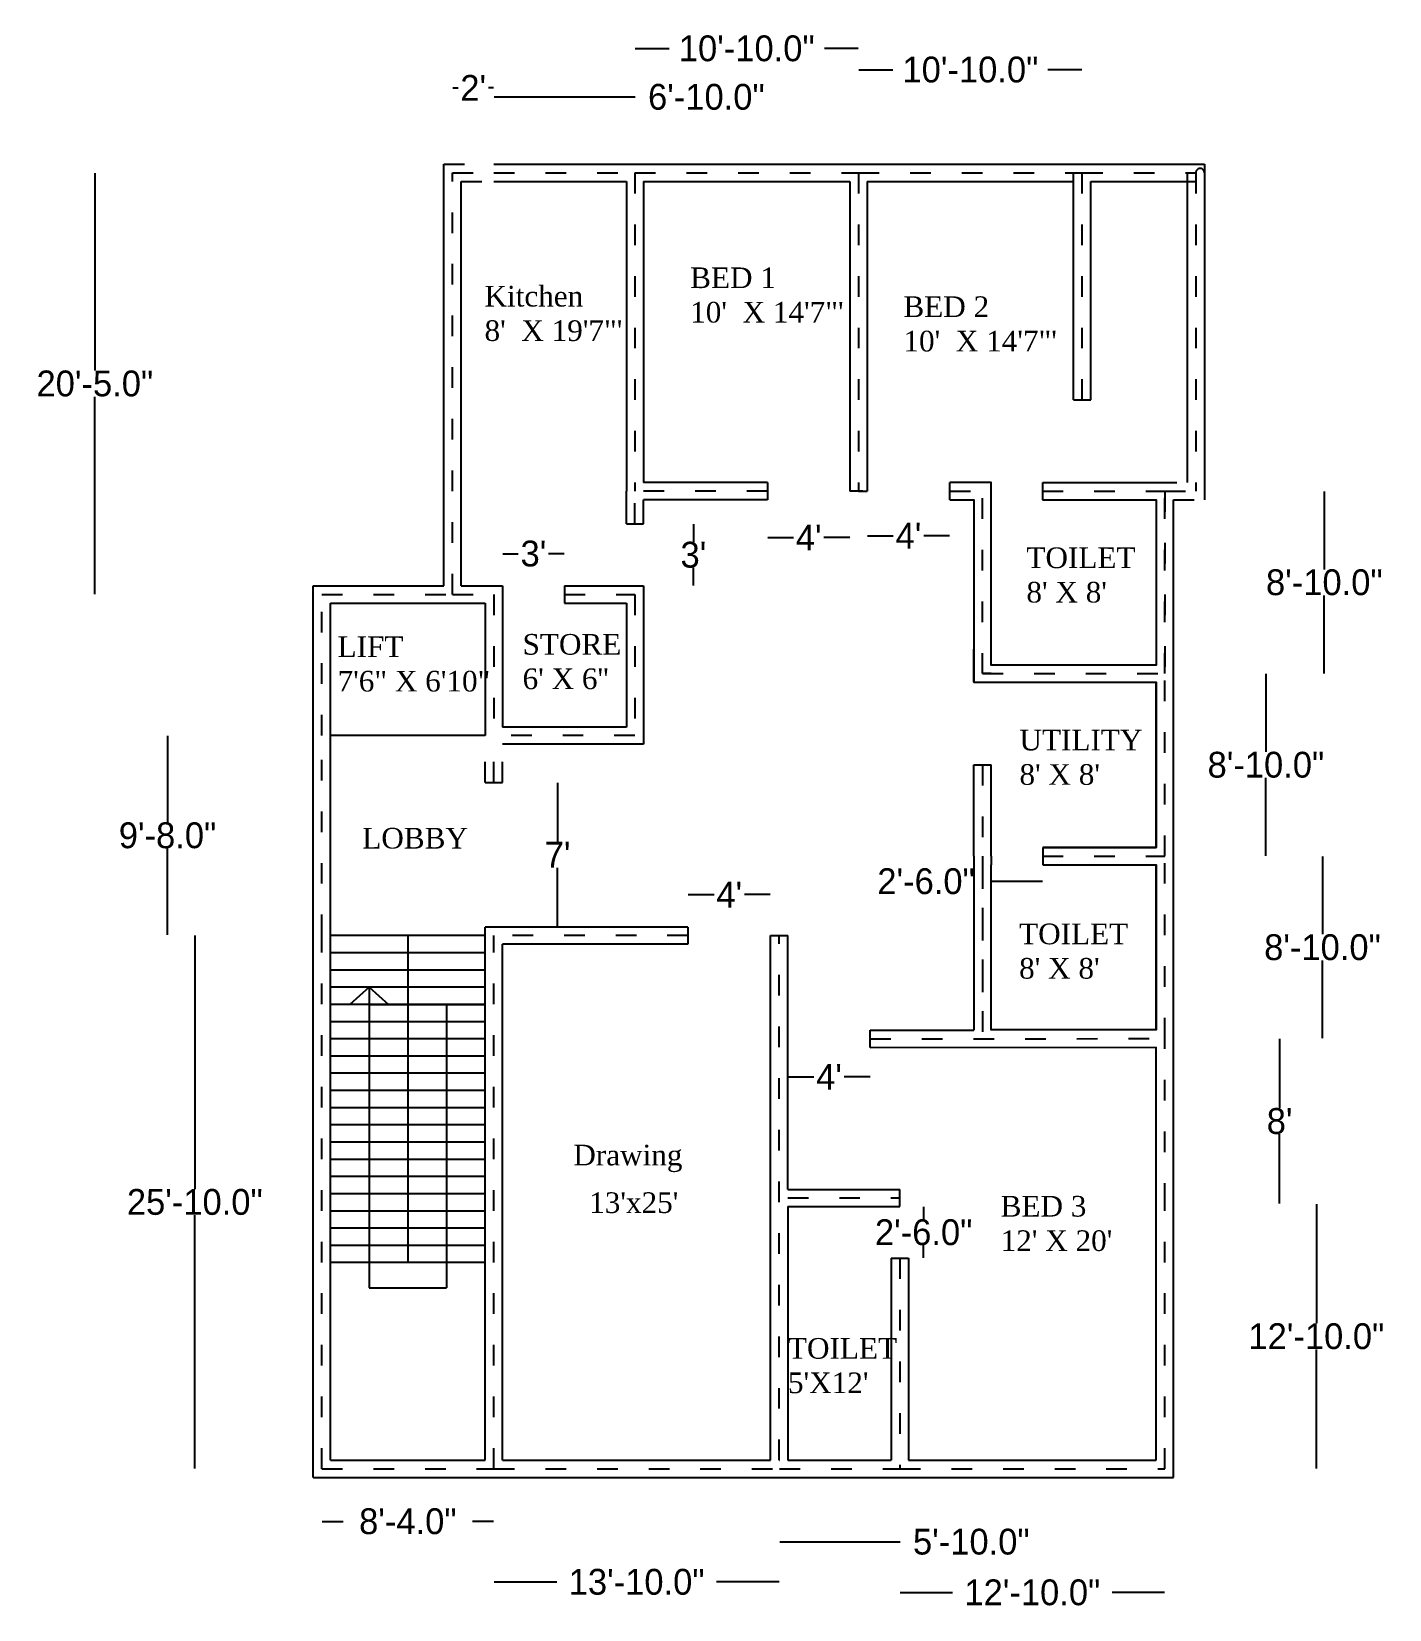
# Model space of a CAD drawing. Header units: inches. Extents: x -122 to 3719, y -446 to 858.
# Drawn here: x -122 to 667, y -67 to 850 of the extents above; entities that cross this region are included whole.
import ezdxf

# ---------------------------------------------------------------- set-up
doc = ezdxf.new("R2010")
doc.units = ezdxf.units.IN
doc.header["$MEASUREMENT"] = 0
doc.linetypes.add('ACAD_ISO03W100', pattern=[30, 12, -18])
doc.dimstyles.get("Standard").update_dxf_attribs({"dimtxt": 15, "dimasz": 0.18, "dimexe": 0.18, "dimexo": 0.0625, "dimgap": 0.09, "dimtad": 0, "dimtih": 1, "dimtoh": 1, "dimdec": 1, "dimzin": 0, "dimdsep": 46, "dimlunit": 3, "dimtxsty": 'Standard', "dimcen": 0.09, "dimse1": 1, "dimse2": 1, "dimadec": 0, "dimazin": 0, "dimtfac": 1, "dimtdec": 1, "dimtofl": 0, "dimtmove": 0, "dimatfit": 3, "dimfxl": 1, "dimtfillclr": 256, "dimtolj": 1, "dimtzin": 0, "dimarcsym": 0})

# ---------------------------------------------------------------- blocks, each defined once
blk = doc.blocks.new('*D1')
at = {"color": 0, "linetype": 'Continuous', "lineweight": -2, "transparency": 16777216}
for p, q in [((46.91, -15.99), (59.14, -15.99)), ((146.55, -15.99), (134.32, -15.99))]:
    blk.add_line(p, q, dxfattribs=at)
at = {"color": 0, "linetype": 'ACAD_ISO03W100', "transparency": 16777216}
for points in [[(46.91, -15.96), (46.91, -16.02), (46.73, -15.99)], [(146.55, -15.96), (146.55, -16.02), (146.73, -15.99)]]:
    blk.add_solid(points, dxfattribs=at)
at = {"layer": 'Defpoints', "color": 0, "linetype": 'ACAD_ISO03W100', "transparency": 16777216}
for p in [(46.73, 14.51), (146.73, 14.51), (146.73, -15.99)]:
    blk.add_point(p, dxfattribs=at)
at = {"color": 0, "linetype": 'ACAD_ISO03W100', "transparency": 16777216, "insert": (96.73, -15.99), "char_height": 15, "attachment_point": 5}
blk.add_mtext('\\A1;8\'-4.0"', dxfattribs=at)
blk = doc.blocks.new('*D2')
at = {"color": 0, "linetype": 'Continuous', "lineweight": -2, "transparency": 16777216}
for p, q in [((146.91, -51.17), (183.39, -51.17)), ((312.55, -51.17), (276.07, -51.17))]:
    blk.add_line(p, q, dxfattribs=at)
at = {"color": 0, "linetype": 'ACAD_ISO03W100', "transparency": 16777216}
for points in [[(146.91, -51.14), (146.91, -51.2), (146.73, -51.17)], [(312.55, -51.14), (312.55, -51.2), (312.73, -51.17)]]:
    blk.add_solid(points, dxfattribs=at)
at = {"layer": 'Defpoints', "color": 0, "linetype": 'ACAD_ISO03W100', "transparency": 16777216}
for p in [(146.73, 14.51), (312.73, 14.51), (312.73, -51.17)]:
    blk.add_point(p, dxfattribs=at)
at = {"color": 0, "linetype": 'ACAD_ISO03W100', "transparency": 16777216, "insert": (229.73, -51.17), "char_height": 15, "attachment_point": 5}
blk.add_mtext('\\A1;13\'-10.0"', dxfattribs=at)
blk = doc.blocks.new('*D3')
at = {"color": 0, "linetype": 'Continuous', "lineweight": -2, "transparency": 16777216}
for p, q in [((312.91, -27.85), (382.55, -27.85)), ((382.73, -27.85), (382.91, -27.85))]:
    blk.add_line(p, q, dxfattribs=at)
at = {"color": 0, "linetype": 'ACAD_ISO03W100', "transparency": 16777216}
for points in [[(312.91, -27.82), (312.91, -27.88), (312.73, -27.85)], [(382.55, -27.82), (382.55, -27.88), (382.73, -27.85)]]:
    blk.add_solid(points, dxfattribs=at)
at = {"layer": 'Defpoints', "color": 0, "linetype": 'ACAD_ISO03W100', "transparency": 16777216}
for p in [(312.73, 14.51), (382.73, 14.51), (382.73, -27.85)]:
    blk.add_point(p, dxfattribs=at)
at = {"color": 0, "linetype": 'ACAD_ISO03W100', "transparency": 16777216, "insert": (424.25, -27.85), "char_height": 15, "attachment_point": 5}
blk.add_mtext('\\A1;5\'-10.0"', dxfattribs=at)
blk = doc.blocks.new('*D4')
at = {"color": 0, "linetype": 'Continuous', "lineweight": -2, "transparency": 16777216}
for p, q in [((382.91, -57.29), (413.39, -57.29)), ((536.55, -57.29), (506.07, -57.29))]:
    blk.add_line(p, q, dxfattribs=at)
at = {"color": 0, "linetype": 'ACAD_ISO03W100', "transparency": 16777216}
for points in [[(382.91, -57.26), (382.91, -57.32), (382.73, -57.29)], [(536.55, -57.26), (536.55, -57.32), (536.73, -57.29)]]:
    blk.add_solid(points, dxfattribs=at)
at = {"layer": 'Defpoints', "color": 0, "linetype": 'ACAD_ISO03W100', "transparency": 16777216}
for p in [(382.73, 14.51), (536.73, 14.51), (536.73, -57.29)]:
    blk.add_point(p, dxfattribs=at)
at = {"color": 0, "linetype": 'ACAD_ISO03W100', "transparency": 16777216, "insert": (459.73, -57.29), "char_height": 15, "attachment_point": 5}
blk.add_mtext('\\A1;12\'-10.0"', dxfattribs=at)
blk = doc.blocks.new('*D5')
at = {"color": 0, "linetype": 'Continuous', "lineweight": -2, "transparency": 16777216}
for p, q in [((624.82, 168.33), (624.82, 99.1)), ((624.82, 14.69), (624.82, 83.92))]:
    blk.add_line(p, q, dxfattribs=at)
at = {"color": 0, "linetype": 'ACAD_ISO03W100', "transparency": 16777216}
for points in [[(624.79, 168.33), (624.85, 168.33), (624.82, 168.51)], [(624.79, 14.69), (624.85, 14.69), (624.82, 14.51)]]:
    blk.add_solid(points, dxfattribs=at)
at = {"layer": 'Defpoints', "color": 0, "linetype": 'ACAD_ISO03W100', "transparency": 16777216}
for p in [(536.73, 168.51), (624.82, 168.51), (536.73, 14.51)]:
    blk.add_point(p, dxfattribs=at)
at = {"color": 0, "linetype": 'ACAD_ISO03W100', "transparency": 16777216, "insert": (624.82, 91.51), "char_height": 15, "attachment_point": 5}
blk.add_mtext('\\A1;12\'-10.0"', dxfattribs=at)
blk = doc.blocks.new('*D6')
at = {"color": 0, "linetype": 'Continuous', "lineweight": -2, "transparency": 16777216}
for p, q in [((603.45, 264.33), (603.45, 224.1)), ((603.45, 168.69), (603.45, 208.92))]:
    blk.add_line(p, q, dxfattribs=at)
at = {"color": 0, "linetype": 'ACAD_ISO03W100', "transparency": 16777216}
for points in [[(603.42, 264.33), (603.48, 264.33), (603.45, 264.51)], [(603.42, 168.69), (603.48, 168.69), (603.45, 168.51)]]:
    blk.add_solid(points, dxfattribs=at)
at = {"layer": 'Defpoints', "color": 0, "linetype": 'ACAD_ISO03W100', "transparency": 16777216}
for p in [(536.73, 264.51), (603.45, 264.51), (536.73, 168.51)]:
    blk.add_point(p, dxfattribs=at)
at = {"color": 0, "linetype": 'ACAD_ISO03W100', "transparency": 16777216, "insert": (603.45, 216.51), "char_height": 15, "attachment_point": 5}
blk.add_mtext("\\A1;8'", dxfattribs=at)
blk = doc.blocks.new('*D7')
at = {"color": 0, "linetype": 'Continuous', "lineweight": -2, "transparency": 16777216}
for p, q in [((628.38, 370.33), (628.38, 325.1)), ((628.38, 264.69), (628.38, 309.92))]:
    blk.add_line(p, q, dxfattribs=at)
at = {"color": 0, "linetype": 'ACAD_ISO03W100', "transparency": 16777216}
for points in [[(628.35, 370.33), (628.41, 370.33), (628.38, 370.51)], [(628.35, 264.69), (628.41, 264.69), (628.38, 264.51)]]:
    blk.add_solid(points, dxfattribs=at)
at = {"layer": 'Defpoints', "color": 0, "linetype": 'ACAD_ISO03W100', "transparency": 16777216}
for p in [(536.73, 370.51), (628.38, 370.51), (536.73, 264.51)]:
    blk.add_point(p, dxfattribs=at)
at = {"color": 0, "linetype": 'ACAD_ISO03W100', "transparency": 16777216, "insert": (628.38, 317.51), "char_height": 15, "attachment_point": 5}
blk.add_mtext('\\A1;8\'-10.0"', dxfattribs=at)
blk = doc.blocks.new('*D8')
at = {"color": 0, "linetype": 'Continuous', "lineweight": -2, "transparency": 16777216}
for p, q in [((595.49, 476.33), (595.49, 431.1)), ((595.49, 370.69), (595.49, 415.92))]:
    blk.add_line(p, q, dxfattribs=at)
at = {"color": 0, "linetype": 'ACAD_ISO03W100', "transparency": 16777216}
for points in [[(595.46, 476.33), (595.52, 476.33), (595.49, 476.51)], [(595.46, 370.69), (595.52, 370.69), (595.49, 370.51)]]:
    blk.add_solid(points, dxfattribs=at)
at = {"layer": 'Defpoints', "color": 0, "linetype": 'ACAD_ISO03W100', "transparency": 16777216}
for p in [(536.73, 476.51), (595.49, 476.51), (536.73, 370.51)]:
    blk.add_point(p, dxfattribs=at)
at = {"color": 0, "linetype": 'ACAD_ISO03W100', "transparency": 16777216, "insert": (595.49, 423.51), "char_height": 15, "attachment_point": 5}
blk.add_mtext('\\A1;8\'-10.0"', dxfattribs=at)
blk = doc.blocks.new('*D9')
at = {"color": 0, "linetype": 'Continuous', "lineweight": -2, "transparency": 16777216}
for p, q in [((629.44, 582.33), (629.44, 537.1)), ((629.44, 476.69), (629.44, 521.92))]:
    blk.add_line(p, q, dxfattribs=at)
at = {"color": 0, "linetype": 'ACAD_ISO03W100', "transparency": 16777216}
for points in [[(629.41, 582.33), (629.47, 582.33), (629.44, 582.51)], [(629.41, 476.69), (629.47, 476.69), (629.44, 476.51)]]:
    blk.add_solid(points, dxfattribs=at)
at = {"layer": 'Defpoints', "color": 0, "linetype": 'ACAD_ISO03W100', "transparency": 16777216}
for p in [(536.73, 582.51), (629.44, 582.51), (536.73, 476.51)]:
    blk.add_point(p, dxfattribs=at)
at = {"color": 0, "linetype": 'ACAD_ISO03W100', "transparency": 16777216, "insert": (629.44, 529.51), "char_height": 15, "attachment_point": 5}
blk.add_mtext('\\A1;8\'-10.0"', dxfattribs=at)
blk = doc.blocks.new('*D10')
at = {"color": 0, "linetype": 'Continuous', "lineweight": -2, "transparency": 16777216}
for p, q in [((-27.1, 324.33), (-27.1, 177.1)), ((-27.1, 14.69), (-27.1, 161.92))]:
    blk.add_line(p, q, dxfattribs=at)
at = {"color": 0, "linetype": 'ACAD_ISO03W100', "transparency": 16777216}
for points in [[(-27.13, 324.33), (-27.07, 324.33), (-27.1, 324.51)], [(-27.13, 14.69), (-27.07, 14.69), (-27.1, 14.51)]]:
    blk.add_solid(points, dxfattribs=at)
at = {"layer": 'Defpoints', "color": 0, "linetype": 'ACAD_ISO03W100', "transparency": 16777216}
for p in [(-27.1, 324.51), (46.73, 324.51), (46.73, 14.51)]:
    blk.add_point(p, dxfattribs=at)
at = {"color": 0, "linetype": 'ACAD_ISO03W100', "transparency": 16777216, "insert": (-27.1, 169.51), "char_height": 15, "attachment_point": 5}
blk.add_mtext('\\A1;25\'-10.0"', dxfattribs=at)
blk = doc.blocks.new('*D11')
at = {"color": 0, "linetype": 'Continuous', "lineweight": -2, "transparency": 16777216}
for p, q in [((-42.95, 440.33), (-42.95, 390.1)), ((-42.95, 324.69), (-42.95, 374.92))]:
    blk.add_line(p, q, dxfattribs=at)
at = {"color": 0, "linetype": 'ACAD_ISO03W100', "transparency": 16777216}
for points in [[(-42.98, 440.33), (-42.92, 440.33), (-42.95, 440.51)], [(-42.98, 324.69), (-42.92, 324.69), (-42.95, 324.51)]]:
    blk.add_solid(points, dxfattribs=at)
at = {"layer": 'Defpoints', "color": 0, "linetype": 'ACAD_ISO03W100', "transparency": 16777216}
for p in [(-42.95, 440.51), (46.73, 440.51), (46.73, 324.51)]:
    blk.add_point(p, dxfattribs=at)
at = {"color": 0, "linetype": 'ACAD_ISO03W100', "transparency": 16777216, "insert": (-42.95, 382.51), "char_height": 15, "attachment_point": 5}
blk.add_mtext('\\A1;9\'-8.0"', dxfattribs=at)
blk = doc.blocks.new('*D12')
at = {"color": 0, "linetype": 'Continuous', "lineweight": -2, "transparency": 16777216}
for p, q in [((-85.19, 767.33), (-85.19, 652.6)), ((-85.19, 522.69), (-85.19, 637.42))]:
    blk.add_line(p, q, dxfattribs=at)
at = {"color": 0, "linetype": 'ACAD_ISO03W100', "transparency": 16777216}
for points in [[(-85.22, 767.33), (-85.16, 767.33), (-85.19, 767.51)], [(-85.22, 522.69), (-85.16, 522.69), (-85.19, 522.51)]]:
    blk.add_solid(points, dxfattribs=at)
at = {"layer": 'Defpoints', "color": 0, "linetype": 'ACAD_ISO03W100', "transparency": 16777216}
for p in [(-85.19, 767.51), (122.73, 767.51), (122.73, 522.51)]:
    blk.add_point(p, dxfattribs=at)
at = {"color": 0, "linetype": 'ACAD_ISO03W100', "transparency": 16777216, "insert": (-85.19, 645.01), "char_height": 15, "attachment_point": 5}
blk.add_mtext('\\A1;20\'-5.0"', dxfattribs=at)
blk = doc.blocks.new('*D13')
at = {"color": 0, "linetype": 'Continuous', "lineweight": -2, "transparency": 16777216}
for p, q in [((122.91, 816.82), (125.89, 816.82)), ((146.55, 816.82), (143.57, 816.82))]:
    blk.add_line(p, q, dxfattribs=at)
at = {"color": 0, "linetype": 'ACAD_ISO03W100', "transparency": 16777216}
for points in [[(122.91, 816.85), (122.91, 816.79), (122.73, 816.82)], [(146.55, 816.85), (146.55, 816.79), (146.73, 816.82)]]:
    blk.add_solid(points, dxfattribs=at)
at = {"layer": 'Defpoints', "color": 0, "linetype": 'ACAD_ISO03W100', "transparency": 16777216}
for p in [(146.73, 816.82), (122.73, 767.51), (146.73, 767.51)]:
    blk.add_point(p, dxfattribs=at)
at = {"color": 0, "linetype": 'ACAD_ISO03W100', "transparency": 16777216, "insert": (134.73, 816.82), "char_height": 15, "attachment_point": 5}
blk.add_mtext("\\A1;2'", dxfattribs=at)
blk = doc.blocks.new('*D14')
at = {"color": 0, "linetype": 'Continuous', "lineweight": -2, "transparency": 16777216}
for p, q in [((146.91, 811.54), (228.55, 811.54)), ((228.73, 811.54), (228.91, 811.54))]:
    blk.add_line(p, q, dxfattribs=at)
at = {"color": 0, "linetype": 'ACAD_ISO03W100', "transparency": 16777216}
for points in [[(146.91, 811.57), (146.91, 811.51), (146.73, 811.54)], [(228.55, 811.57), (228.55, 811.51), (228.73, 811.54)]]:
    blk.add_solid(points, dxfattribs=at)
at = {"layer": 'Defpoints', "color": 0, "linetype": 'ACAD_ISO03W100', "transparency": 16777216}
for p in [(228.73, 811.54), (146.73, 767.51), (228.73, 767.51)]:
    blk.add_point(p, dxfattribs=at)
at = {"color": 0, "linetype": 'ACAD_ISO03W100', "transparency": 16777216, "insert": (270.25, 811.54), "char_height": 15, "attachment_point": 5}
blk.add_mtext('\\A1;6\'-10.0"', dxfattribs=at)
blk = doc.blocks.new('*D15')
at = {"color": 0, "linetype": 'Continuous', "lineweight": -2, "transparency": 16777216}
for p, q in [((228.91, 839.7), (248.64, 839.7)), ((358.55, 839.7), (338.82, 839.7))]:
    blk.add_line(p, q, dxfattribs=at)
at = {"color": 0, "linetype": 'ACAD_ISO03W100', "transparency": 16777216}
for points in [[(228.91, 839.73), (228.91, 839.67), (228.73, 839.7)], [(358.55, 839.73), (358.55, 839.67), (358.73, 839.7)]]:
    blk.add_solid(points, dxfattribs=at)
at = {"layer": 'Defpoints', "color": 0, "linetype": 'ACAD_ISO03W100', "transparency": 16777216}
for p in [(358.73, 839.7), (228.73, 767.51), (358.73, 767.51)]:
    blk.add_point(p, dxfattribs=at)
at = {"color": 0, "linetype": 'ACAD_ISO03W100', "transparency": 16777216, "insert": (293.73, 839.7), "char_height": 15, "attachment_point": 5}
blk.add_mtext('\\A1;10\'-10.0"', dxfattribs=at)
blk = doc.blocks.new('*D16')
at = {"color": 0, "linetype": 'Continuous', "lineweight": -2, "transparency": 16777216}
for p, q in [((358.91, 827.38), (378.64, 827.38)), ((488.55, 827.38), (468.82, 827.38))]:
    blk.add_line(p, q, dxfattribs=at)
at = {"color": 0, "linetype": 'ACAD_ISO03W100', "transparency": 16777216}
for points in [[(358.91, 827.41), (358.91, 827.35), (358.73, 827.38)], [(488.55, 827.41), (488.55, 827.35), (488.73, 827.38)]]:
    blk.add_solid(points, dxfattribs=at)
at = {"layer": 'Defpoints', "color": 0, "linetype": 'ACAD_ISO03W100', "transparency": 16777216}
for p in [(488.73, 827.38), (358.73, 767.51), (488.73, 767.51)]:
    blk.add_point(p, dxfattribs=at)
at = {"color": 0, "linetype": 'ACAD_ISO03W100', "transparency": 16777216, "insert": (423.73, 827.38), "char_height": 15, "attachment_point": 5}
blk.add_mtext('\\A1;10\'-10.0"', dxfattribs=at)
blk = doc.blocks.new('*D17')
at = {"color": 0, "linetype": 'Continuous', "lineweight": -2, "transparency": 16777216}
for p, q in [((183.78, 413.15), (183.78, 378.92)), ((183.78, 329.51), (183.78, 363.74))]:
    blk.add_line(p, q, dxfattribs=at)
at = {"color": 0, "linetype": 'Continuous', "transparency": 16777216}
for points in [[(183.75, 413.15), (183.81, 413.15), (183.78, 413.33)], [(183.75, 329.51), (183.81, 329.51), (183.78, 329.33)]]:
    blk.add_solid(points, dxfattribs=at)
at = {"layer": 'Defpoints', "color": 0, "linetype": 'Continuous', "transparency": 16777216}
for p in [(141.73, 413.33), (141.73, 329.33), (183.78, 329.33)]:
    blk.add_point(p, dxfattribs=at)
at = {"color": 0, "linetype": 'Continuous', "transparency": 16777216, "insert": (183.78, 371.33), "char_height": 15, "attachment_point": 5}
blk.add_mtext("\\A1;7'", dxfattribs=at)
blk = doc.blocks.new('*D18')
at = {"color": 0, "linetype": 'Continuous', "lineweight": -2, "transparency": 16777216}
for p, q in [((259.73, 348.14), (274.71, 348.14)), ((307.37, 348.14), (292.39, 348.14))]:
    blk.add_line(p, q, dxfattribs=at)
at = {"color": 0, "linetype": 'Continuous', "transparency": 16777216}
for points in [[(259.73, 348.17), (259.73, 348.11), (259.55, 348.14)], [(307.37, 348.17), (307.37, 348.11), (307.55, 348.14)]]:
    blk.add_solid(points, dxfattribs=at)
at = {"layer": 'Defpoints', "color": 0, "linetype": 'Continuous', "transparency": 16777216}
for p in [(307.55, 348.14), (259.55, 319.33), (307.55, 319.33)]:
    blk.add_point(p, dxfattribs=at)
at = {"color": 0, "linetype": 'Continuous', "transparency": 16777216, "insert": (283.55, 348.14), "char_height": 15, "attachment_point": 5}
blk.add_mtext("\\A1;4'", dxfattribs=at)
blk = doc.blocks.new('*D19')
at = {"color": 0, "linetype": 'Continuous', "lineweight": -2, "transparency": 16777216}
for p, q in [((317.73, 242.33), (332.71, 242.33)), ((365.37, 242.33), (350.39, 242.33))]:
    blk.add_line(p, q, dxfattribs=at)
at = {"color": 0, "linetype": 'Continuous', "transparency": 16777216}
for points in [[(317.73, 242.36), (317.73, 242.3), (317.55, 242.33)], [(365.37, 242.36), (365.37, 242.3), (365.55, 242.33)]]:
    blk.add_solid(points, dxfattribs=at)
at = {"layer": 'Defpoints', "color": 0, "linetype": 'Continuous', "transparency": 16777216}
for p in [(365.55, 264.33), (317.55, 250.63), (317.55, 242.33)]:
    blk.add_point(p, dxfattribs=at)
at = {"color": 0, "linetype": 'Continuous', "transparency": 16777216, "insert": (341.55, 242.33), "char_height": 15, "attachment_point": 5}
blk.add_mtext("\\A1;4'", dxfattribs=at)
blk = doc.blocks.new('*D20')
at = {"color": 0, "linetype": 'Continuous', "lineweight": -2, "transparency": 16777216}
for p, q in [((435.73, 355.84), (435.55, 355.84)), ((465.55, 355.84), (435.91, 355.84))]:
    blk.add_line(p, q, dxfattribs=at)
at = {"color": 0, "linetype": 'Continuous', "transparency": 16777216}
for points in [[(435.91, 355.87), (435.91, 355.81), (435.73, 355.84)], [(465.55, 355.87), (465.55, 355.81), (465.73, 355.84)]]:
    blk.add_solid(points, dxfattribs=at)
at = {"layer": 'Defpoints', "color": 0, "linetype": 'Continuous', "transparency": 16777216}
for p in [(435.73, 370.51), (465.73, 370.51), (435.73, 355.84)]:
    blk.add_point(p, dxfattribs=at)
at = {"color": 0, "linetype": 'Continuous', "transparency": 16777216, "insert": (397.96, 355.84), "char_height": 15, "attachment_point": 5}
blk.add_mtext('\\A1;2\'-6.0"', dxfattribs=at)
blk = doc.blocks.new('*D21')
at = {"color": 0, "linetype": 'Continuous', "lineweight": -2, "transparency": 16777216}
for p, q in [((363.91, 556.65), (378.89, 556.65)), ((411.55, 556.65), (396.57, 556.65))]:
    blk.add_line(p, q, dxfattribs=at)
at = {"color": 0, "linetype": 'Continuous', "transparency": 16777216}
for points in [[(363.91, 556.68), (363.91, 556.62), (363.73, 556.65)], [(411.55, 556.68), (411.55, 556.62), (411.73, 556.65)]]:
    blk.add_solid(points, dxfattribs=at)
at = {"layer": 'Defpoints', "color": 0, "linetype": 'Continuous', "transparency": 16777216}
for p in [(363.73, 582.51), (411.73, 582.51), (411.73, 556.65)]:
    blk.add_point(p, dxfattribs=at)
at = {"color": 0, "linetype": 'Continuous', "transparency": 16777216, "insert": (387.73, 556.65), "char_height": 15, "attachment_point": 5}
blk.add_mtext("\\A1;4'", dxfattribs=at)
blk = doc.blocks.new('*D22')
at = {"color": 0, "linetype": 'Continuous', "lineweight": -2, "transparency": 16777216}
for p, q in [((305.91, 555.61), (320.89, 555.61)), ((353.55, 555.61), (338.57, 555.61))]:
    blk.add_line(p, q, dxfattribs=at)
at = {"color": 0, "linetype": 'Continuous', "transparency": 16777216}
for points in [[(305.91, 555.64), (305.91, 555.58), (305.73, 555.61)], [(353.55, 555.64), (353.55, 555.58), (353.73, 555.61)]]:
    blk.add_solid(points, dxfattribs=at)
at = {"layer": 'Defpoints', "color": 0, "linetype": 'Continuous', "transparency": 16777216}
for p in [(305.73, 587.51), (353.73, 582.51), (353.73, 555.61)]:
    blk.add_point(p, dxfattribs=at)
at = {"color": 0, "linetype": 'Continuous', "transparency": 16777216, "insert": (329.73, 555.61), "char_height": 15, "attachment_point": 5}
blk.add_mtext("\\A1;4'", dxfattribs=at)
blk = doc.blocks.new('*D23')
at = {"color": 0, "linetype": 'Continuous', "lineweight": -2, "transparency": 16777216}
for p, q in [((262.72, 563.33), (262.72, 553.1)), ((262.72, 527.69), (262.72, 537.92))]:
    blk.add_line(p, q, dxfattribs=at)
at = {"color": 0, "linetype": 'Continuous', "transparency": 16777216}
for points in [[(262.69, 563.33), (262.75, 563.33), (262.72, 563.51)], [(262.69, 527.69), (262.75, 527.69), (262.72, 527.51)]]:
    blk.add_solid(points, dxfattribs=at)
at = {"layer": 'Defpoints', "color": 0, "linetype": 'Continuous', "transparency": 16777216}
for p in [(233.73, 563.51), (233.73, 527.51), (262.72, 527.51)]:
    blk.add_point(p, dxfattribs=at)
at = {"color": 0, "linetype": 'Continuous', "transparency": 16777216, "insert": (262.72, 545.51), "char_height": 15, "attachment_point": 5}
blk.add_mtext("\\A1;3'", dxfattribs=at)
blk = doc.blocks.new('*D24')
at = {"color": 0, "linetype": 'Continuous', "lineweight": -2, "transparency": 16777216}
for p, q in [((151.91, 546.2), (160.89, 546.2)), ((187.55, 546.2), (178.57, 546.2))]:
    blk.add_line(p, q, dxfattribs=at)
at = {"color": 0, "linetype": 'Continuous', "transparency": 16777216}
for points in [[(151.91, 546.23), (151.91, 546.17), (151.73, 546.2)], [(187.55, 546.23), (187.55, 546.17), (187.73, 546.2)]]:
    blk.add_solid(points, dxfattribs=at)
at = {"layer": 'Defpoints', "color": 0, "linetype": 'Continuous', "transparency": 16777216}
for p in [(187.73, 546.2), (151.73, 527.51), (187.73, 527.51)]:
    blk.add_point(p, dxfattribs=at)
at = {"color": 0, "linetype": 'Continuous', "transparency": 16777216, "insert": (169.73, 546.2), "char_height": 15, "attachment_point": 5}
blk.add_mtext("\\A1;3'", dxfattribs=at)
blk = doc.blocks.new('*D25')
at = {"color": 0, "linetype": 'Continuous', "lineweight": -2, "transparency": 16777216}
for p, q in [((396.55, 166.74), (396.55, 159.51)), ((396.55, 137.1), (396.55, 144.33))]:
    blk.add_line(p, q, dxfattribs=at)
at = {"color": 0, "linetype": 'ACAD_ISO03W100', "transparency": 16777216}
for points in [[(396.52, 166.74), (396.58, 166.74), (396.55, 166.92)], [(396.52, 137.1), (396.58, 137.1), (396.55, 136.92)]]:
    blk.add_solid(points, dxfattribs=at)
at = {"layer": 'Defpoints', "color": 0, "linetype": 'ACAD_ISO03W100', "transparency": 16777216}
for p in [(382.73, 166.92), (382.73, 136.92), (396.55, 136.92)]:
    blk.add_point(p, dxfattribs=at)
at = {"color": 0, "linetype": 'ACAD_ISO03W100', "transparency": 16777216, "insert": (396.55, 151.92), "char_height": 15, "attachment_point": 5}
blk.add_mtext('\\A1;2\'-6.0"', dxfattribs=at)

msp = doc.modelspace()

# ---------------------------------------------------------------- linework, layer by layer
at = {"linetype": 'ACAD_ISO03W100'}
for p, q in [((117.73, 772.51), (146.73, 772.51)), ((122.73, 522.51), (122.73, 767.51)), ((122.73, 767.51), (146.73, 767.51)), ((127.73, 762.51), (146.73, 762.51)), ((146.73, 767.51), (228.73, 767.51)), ((228.73, 767.51), (358.73, 767.51)), ((228.73, 767.51), (228.73, 582.51)), ((358.73, 767.51), (488.73, 767.51)), ((358.73, 767.51), (358.73, 582.51)), ((483.73, 635.51), (483.73, 767.51)), ((488.73, 767.51), (554.73, 767.51)), ((488.73, 635.51), (488.73, 767.51)), ((554.73, 767.51), (554.73, 582.51)), ((411.73, 577.51), (411.73, 587.51)), ((465.73, 577.51), (465.73, 587.51)), ((531.73, 587.51), (549.73, 587.51)), ((305.73, 582.51), (228.73, 582.51)), ((228.73, 563.51), (228.73, 582.51)), ((305.73, 582.51), (305.73, 582.51)), ((411.73, 582.51), (430.73, 582.51)), ((465.71, 577.51), (465.73, 577.51)), ((465.73, 582.51), (465.73, 582.51)), ((465.73, 582.51), (536.73, 582.51)), ((536.73, 476.51), (536.73, 582.51)), ((536.73, 582.51), (554.73, 582.51)), ((541.73, 577.51), (559.73, 577.51)), ((228.73, 563.51), (228.73, 563.51)), ((46.73, 440.51), (46.73, 522.51)), ((46.73, 522.51), (122.73, 522.51)), ((122.73, 522.51), (146.73, 522.51)), ((146.73, 522.51), (146.73, 440.51)), ((187.73, 522.51), (187.73, 522.51)), ((187.73, 522.51), (228.73, 522.51)), ((228.73, 522.51), (228.73, 440.51)), ((430.73, 476.51), (536.73, 476.51)), ((536.73, 370.51), (536.73, 476.51)), ((46.73, 324.51), (46.73, 440.51)), ((141.73, 413.33), (141.73, 440.51)), ((228.73, 440.51), (146.73, 440.51)), ((146.73, 413.33), (146.73, 440.51)), ((151.73, 413.33), (151.73, 435.51)), ((430.73, 423.51), (430.73, 423.51)), ((430.73, 423.51), (430.73, 269.4)), ((146.73, 413.33), (146.73, 413.33)), ((430.73, 370.51), (430.73, 264.4)), ((465.73, 370.51), (465.73, 370.51)), ((465.73, 370.51), (536.73, 370.51)), ((536.73, 264.51), (536.73, 370.51)), ((46.73, 14.51), (46.73, 324.51)), ((146.73, 14.51), (146.73, 324.33)), ((259.55, 324.33), (146.73, 324.33)), ((312.55, 19.51), (312.55, 324.33)), ((312.55, 19.51), (312.55, 324.33)), ((365.55, 264.33), (536.73, 264.51)), ((365.55, 264.33), (365.55, 264.33)), ((536.73, 168.51), (536.73, 264.51)), ((317.55, 176.92), (382.73, 176.92)), ((317.55, 176.92), (382.73, 176.92)), ((317.55, 171.92), (382.73, 171.92)), ((536.73, 14.51), (536.73, 168.51)), ((377.73, 136.92), (387.73, 136.92)), ((382.73, 136.92), (382.73, 136.92)), ((382.73, 136.92), (382.73, 14.51)), ((382.73, 133.69), (382.73, 133.69)), ((387.73, 136.92), (387.73, 19.51)), ((46.73, 14.51), (146.73, 14.51)), ((146.73, 14.51), (312.73, 14.51)), ((312.73, 14.51), (382.73, 14.51)), ((382.73, 14.51), (536.73, 14.51))]:
    msp.add_line(p, q, dxfattribs=at)
at = {"linetype": 'Continuous'}
for p, q in [((117.73, 527.51), (117.73, 772.51)), ((146.73, 772.51), (228.73, 772.51)), ((228.73, 772.51), (358.73, 772.51)), ((358.73, 772.51), (488.73, 772.51)), ((488.73, 772.51), (559.73, 772.51)), ((559.73, 772.51), (559.73, 577.51)), ((127.73, 527.51), (127.73, 762.51)), ((146.73, 762.51), (223.73, 762.51)), ((223.73, 762.51), (223.73, 582.51)), ((233.73, 762.51), (233.73, 587.51)), ((233.73, 762.51), (353.73, 762.51)), ((353.73, 762.51), (353.73, 582.51)), ((363.73, 762.51), (363.73, 582.51)), ((363.73, 762.51), (483.73, 762.51)), ((483.73, 635.51), (483.73, 762.51)), ((493.73, 635.51), (493.73, 762.51)), ((493.73, 762.51), (554.73, 762.51)), ((549.73, 767.51), (549.73, 587.51)), ((483.73, 635.51), (493.73, 635.51)), ((305.73, 587.51), (233.73, 587.51)), ((305.73, 587.51), (305.73, 577.51)), ((465.73, 587.51), (536.73, 587.51)), ((223.73, 563.51), (223.73, 582.51)), ((305.73, 577.51), (233.73, 577.51)), ((233.73, 563.51), (233.73, 577.51)), ((361.23, 582.51), (353.73, 582.51)), ((358.73, 582.51), (363.73, 582.51)), ((541.73, 476.51), (541.73, 577.51)), ((223.73, 563.51), (233.73, 563.51)), ((41.73, 527.51), (117.73, 527.51)), ((41.73, 440.51), (41.73, 527.51)), ((127.73, 527.51), (151.73, 527.51)), ((151.73, 527.51), (151.73, 445.51)), ((187.73, 527.51), (233.73, 527.51)), ((187.73, 527.51), (187.73, 517.51)), ((233.73, 527.51), (233.73, 435.51)), ((51.73, 440.51), (51.73, 517.51)), ((51.73, 517.51), (141.73, 517.51)), ((141.73, 517.51), (141.73, 440.51)), ((187.73, 517.51), (223.73, 517.51)), ((223.73, 517.51), (223.73, 445.51)), ((425.73, 471.51), (425.73, 490.75)), ((435.73, 481.51), (435.73, 490.75)), ((531.73, 375.51), (531.73, 471.51)), ((541.73, 370.51), (541.73, 476.51)), ((41.73, 324.51), (41.73, 440.51)), ((51.73, 324.51), (51.73, 440.51)), ((141.73, 440.51), (51.73, 440.51)), ((223.73, 445.51), (151.73, 445.51)), ((233.73, 435.51), (151.73, 435.51)), ((425.73, 370.51), (425.73, 423.51)), ((425.73, 423.51), (435.73, 423.51)), ((435.73, 370.51), (435.73, 423.51)), ((141.73, 413.33), (151.73, 413.33)), ((425.73, 370.51), (425.73, 269.4)), ((435.73, 370.51), (435.73, 365.51)), ((465.73, 375.51), (531.73, 375.51)), ((465.73, 375.51), (465.73, 365.51)), ((541.73, 264.51), (541.73, 370.51)), ((531.73, 269.51), (531.73, 365.51)), ((41.73, 9.51), (41.73, 324.51)), ((51.73, 19.51), (51.73, 324.51)), ((141.73, 324.33), (51.73, 324.33)), ((96.73, 324.33), (96.73, 134.33)), ((259.55, 329.33), (141.73, 329.33)), ((141.73, 19.51), (141.73, 329.33)), ((259.55, 329.33), (259.55, 324.33)), ((259.55, 324.33), (259.55, 319.33)), ((307.55, 19.51), (307.55, 324.33)), ((307.55, 324.33), (317.55, 324.33)), ((317.55, 176.92), (317.55, 324.33)), ((141.73, 314.33), (51.73, 314.33)), ((151.73, 19.51), (151.73, 319.33)), ((259.55, 319.33), (151.73, 319.33)), ((141.73, 304.33), (51.73, 304.33)), ((141.73, 294.33), (51.73, 294.33)), ((96.73, 294.33), (51.73, 294.33)), ((74.23, 294.33), (62.98, 284.33)), ((74.23, 294.33), (74.23, 119.63)), ((74.23, 294.33), (74.23, 284.33)), ((74.23, 294.33), (85.48, 284.33)), ((141.73, 284.33), (51.73, 284.33)), ((74.23, 284.33), (51.73, 284.33)), ((74.23, 284.33), (96.73, 284.33)), ((96.73, 284.33), (141.73, 284.33)), ((119.23, 284.33), (119.23, 119.63)), ((141.73, 274.33), (51.73, 274.33)), ((365.54, 269.33), (425.73, 269.4)), ((365.55, 259.33), (365.54, 269.33)), ((141.73, 264.33), (51.73, 264.33)), ((365.55, 259.33), (531.73, 259.51)), ((531.73, 168.51), (531.73, 259.51)), ((541.73, 168.51), (541.73, 264.51)), ((141.73, 254.33), (51.73, 254.33)), ((141.73, 244.33), (51.73, 244.33)), ((141.73, 234.33), (51.73, 234.33)), ((141.73, 224.33), (51.73, 224.33)), ((141.73, 214.33), (51.73, 214.33)), ((141.73, 204.33), (51.73, 204.33)), ((141.73, 194.33), (51.73, 194.33)), ((141.73, 184.33), (51.73, 184.33)), ((141.73, 174.33), (51.73, 174.33)), ((317.55, 176.92), (382.73, 176.92)), ((382.73, 166.92), (382.73, 176.92)), ((317.55, 166.92), (382.73, 166.92)), ((317.55, 166.92), (317.55, 19.51)), ((531.73, 19.51), (531.73, 168.51)), ((541.73, 9.51), (541.73, 168.51)), ((141.73, 164.33), (51.73, 164.33)), ((141.73, 154.33), (51.73, 154.33)), ((141.73, 144.33), (51.73, 144.33)), ((141.73, 134.33), (51.73, 134.33)), ((377.73, 136.92), (377.73, 19.51)), ((387.73, 136.92), (387.73, 19.51)), ((74.23, 119.63), (119.23, 119.63)), ((51.73, 19.51), (141.73, 19.51)), ((151.73, 19.51), (307.55, 19.51)), ((312.55, 19.51), (312.73, 19.51)), ((317.55, 19.51), (377.73, 19.51)), ((387.73, 19.51), (531.73, 19.51)), ((41.73, 9.51), (146.73, 9.51)), ((146.73, 9.51), (312.73, 9.51)), ((312.73, 9.51), (382.73, 9.51)), ((382.73, 9.51), (541.73, 9.51))]:
    msp.add_line(p, q, dxfattribs=at)
for points in [[(465.73, 577.51), (531.73, 577.51), (531.73, 481.51), (435.73, 481.51), (435.73, 587.51), (411.73, 587.51)], [(411.73, 577.51), (425.73, 577.51), (425.73, 471.51), (531.73, 471.51), (531.73, 375.51), (465.73, 375.51)], [(465.73, 365.51), (531.73, 365.51), (531.73, 269.51), (435.73, 269.51), (435.73, 365.51)]]:
    msp.add_lwpolyline(points, dxfattribs=at)
at = {"linetype": 'ACAD_ISO03W100'}
for points in [[(435.73, 476.51), (430.73, 476.51), (430.73, 582.51)], [(536.73, 582.51), (536.73, 476.51)]]:
    msp.add_lwpolyline(points, dxfattribs=at)
msp.add_arc((557.23, 767.51), 2.5, 0, 180, dxfattribs=at)

# ---------------------------------------------------------------- texts
at = {"linetype": 'Continuous', "char_height": 12, "attachment_point": 1}
for s, insert, width in [('{\\fTimes New Roman|b0|i0|c0|p18;BED 1\\P10\'  X 14\'7"\'}', (260.83, 712.5), 122.577), ('{\\fTimes New Roman|b0|i0|c0|p18;Kitchen\\P8\'  X 19\'7"\'}', (141.3, 701.79), 122.577), ('{\\fTimes New Roman|b0|i0|c0|p18;BED 2\\P10\'  X 14\'7"\'}', (384.79, 695.7), 122.577), ("{\\fTimes New Roman|b0|i0|c0|p18;TOILET\\P8' X 8'}", (456.27, 549.84), 122.577), ('{\\fTimes New Roman|b0|i0|c0|p18;LIFT\\P7\'6" X 6\'10"}', (55.88, 498.15), 122.577), ("{\\fTimes New Roman|b0|i0|c0|p18;STORE\\P6' X 6''}", (163.42, 499.54), 122.577), ("{\\fTimes New Roman|b0|i0|c0|p18;UTILITY\\P8' X 8'}", (452.24, 443.93), 122.577), ('{\\fTimes New Roman|b0|i0|c0|p18;LOBBY}', (70.25, 386.93), 122.577), ("{\\fTimes New Roman|b0|i0|c0|p18;TOILET\\P8' X 8'}", (452.03, 331.31), 122.577), ('{\\fTimes New Roman|b0|i0|c0|p18;Drawing}', (192.93, 202.84), 122.577), ("{\\fTimes New Roman|b0|i0|c0|p18;13'x25'}", (202.13, 175.2), 85.9266), ("{\\fTimes New Roman|b0|i0|c0|p18;BED 3\\P12' X 20'}", (441.3, 173.11), 122.577), ("{\\fTimes New Roman|b0|i0|c0|p18;TOILET\\P5'X12'}", (317.68, 90.53), 122.577)]:
    msp.add_mtext(s, dxfattribs=dict(at, insert=insert, width=width))

# ---------------------------------------------------------------- dimensions: what is measured, and where the dimension line sits
at = {"linetype": 'ACAD_ISO03W100'}
for base, p1, p2, picture, middle in [((358.73, 839.7), (228.73, 767.51), (358.73, 767.51), '*D15', (293.73, 839.7)), ((488.73, 827.38), (358.73, 767.51), (488.73, 767.51), '*D16', (423.73, 827.38)), ((146.73, 816.82), (122.73, 767.51), (146.73, 767.51), '*D13', (134.73, 816.82)), ((228.73, 811.54), (146.73, 767.51), (228.73, 767.51), '*D14', (270.25, 811.54)), ((146.73, -15.99), (46.73, 14.51), (146.73, 14.51), '*D1', (96.73, -15.99)), ((312.73, -51.17), (146.73, 14.51), (312.73, 14.51), '*D2', (229.73, -51.17)), ((536.73, -57.29), (382.73, 14.51), (536.73, 14.51), '*D4', (459.73, -57.29))]:
    dim = msp.add_linear_dim(base=base, p1=p1, p2=p2, dimstyle='Standard', dxfattribs=at)
    dim.commit()
    dim.dimension.update_dxf_attribs({"geometry": picture, "text_midpoint": middle})
for base, p1, p2, picture, middle in [((-85.19, 767.51), (122.73, 522.51), (122.73, 767.51), '*D12', (-85.19, 645.01)), ((629.44, 582.51), (536.73, 476.51), (536.73, 582.51), '*D9', (629.44, 529.51)), ((-42.95, 440.51), (46.73, 324.51), (46.73, 440.51), '*D11', (-42.95, 382.51)), ((628.38, 370.51), (536.73, 264.51), (536.73, 370.51), '*D7', (628.38, 317.51)), ((-27.1, 324.51), (46.73, 14.51), (46.73, 324.51), '*D10', (-27.1, 169.51)), ((603.45, 264.51), (536.73, 168.51), (536.73, 264.51), '*D6', (603.45, 216.51)), ((396.55, 136.92), (382.73, 166.92), (382.73, 136.92), '*D25', (396.55, 151.92)), ((624.82, 168.51), (536.73, 14.51), (536.73, 168.51), '*D5', (624.82, 91.51))]:
    dim = msp.add_linear_dim(base=base, p1=p1, p2=p2, angle=90, dimstyle='Standard', dxfattribs=at)
    dim.commit()
    dim.dimension.update_dxf_attribs({"geometry": picture, "text_midpoint": middle})
at = {"linetype": 'Continuous'}
for base, p1, p2, picture, middle in [((353.73, 555.61), (305.73, 587.51), (353.73, 582.51), '*D22', (329.73, 555.61)), ((411.73, 556.65), (363.73, 582.51), (411.73, 582.51), '*D21', (387.73, 556.65)), ((187.73, 546.2), (151.73, 527.51), (187.73, 527.51), '*D24', (169.73, 546.2)), ((435.73, 355.84), (465.73, 370.51), (435.73, 370.51), '*D20', (397.96, 355.84)), ((307.55, 348.14), (259.55, 319.33), (307.55, 319.33), '*D18', (283.55, 348.14)), ((317.55, 242.33), (365.55, 264.33), (317.55, 250.63), '*D19', (341.55, 242.33))]:
    dim = msp.add_linear_dim(base=base, p1=p1, p2=p2, dimstyle='Standard', dxfattribs=at)
    dim.commit()
    dim.dimension.update_dxf_attribs({"geometry": picture, "text_midpoint": middle})
for base, p1, p2, picture, middle in [((262.72, 527.51), (233.73, 563.51), (233.73, 527.51), '*D23', (262.72, 545.51)), ((183.78, 329.33), (141.73, 413.33), (141.73, 329.33), '*D17', (183.78, 371.33))]:
    dim = msp.add_linear_dim(base=base, p1=p1, p2=p2, angle=90, dimstyle='Standard', dxfattribs=at)
    dim.commit()
    dim.dimension.update_dxf_attribs({"geometry": picture, "text_midpoint": middle})
at = {"linetype": 'ACAD_ISO03W100'}
for p1, p2, distance, picture, middle in [((536.73, 370.51), (536.73, 476.51), -58.76, '*D8', (595.49, 423.51)), ((312.73, 14.51), (382.73, 14.51), -42.36, '*D3', (424.25, -27.85))]:
    dim = msp.add_aligned_dim(p1=p1, p2=p2, distance=distance, dimstyle='Standard', dxfattribs=at)
    dim.commit()
    dim.dimension.update_dxf_attribs({"geometry": picture, "text_midpoint": middle})

doc.saveas('drawing.dxf')
